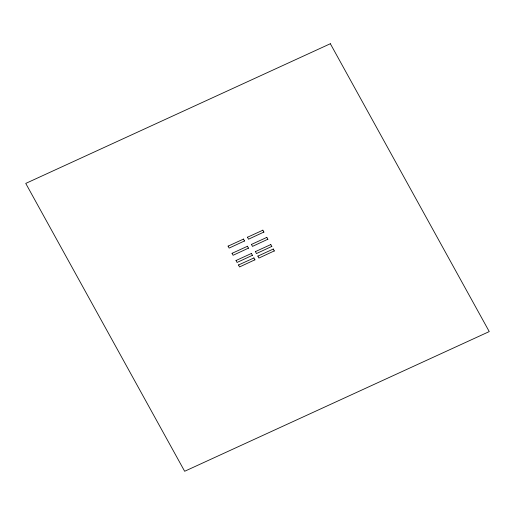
<?xml version="1.0" encoding="UTF-8"?>
<svg xmlns="http://www.w3.org/2000/svg" width="515" height="515" viewBox="0 0 515 515"><rect width="100%" height="100%" fill="white"/><g stroke="black" fill="none" stroke-linecap="round" stroke-linejoin="round"><path stroke-width="0.77" d="M244.541 240.93L229.136 248.095L228.1 246.048M248.507 248.108L233.095 255.279L232.065 253.232M252.472 255.292L237.061 262.457L236.031 260.41M244.509 241.039L243.473 238.999M254.951 259.779L239.539 266.95L238.509 264.903M263.918 232.04L248.513 239.205L247.477 237.157M248.475 248.224L247.438 246.176M267.884 239.224L252.472 246.389L251.442 244.342M252.44 255.408L251.404 253.361M271.849 246.408L256.438 253.573L255.408 251.526M254.919 259.895L253.882 257.848M263.886 232.156L262.856 230.108M274.328 250.895L258.916 258.06L257.886 256.013M267.851 239.34L266.815 237.293M271.817 246.518L270.781 244.471M274.295 251.011L273.259 248.964M228.068 246.164L243.441 239.108M247.445 237.273L262.817 230.224M232.033 253.341L247.406 246.292M251.41 244.458L266.783 237.402M235.999 260.526L251.372 253.477M255.376 251.642L270.748 244.586M238.477 265.013L253.85 257.964M257.854 256.129L273.227 249.073M330.347 43.724L25.75 183.417L184.653 471.277L489.25 331.583L330.347 43.724"/></g></svg>
